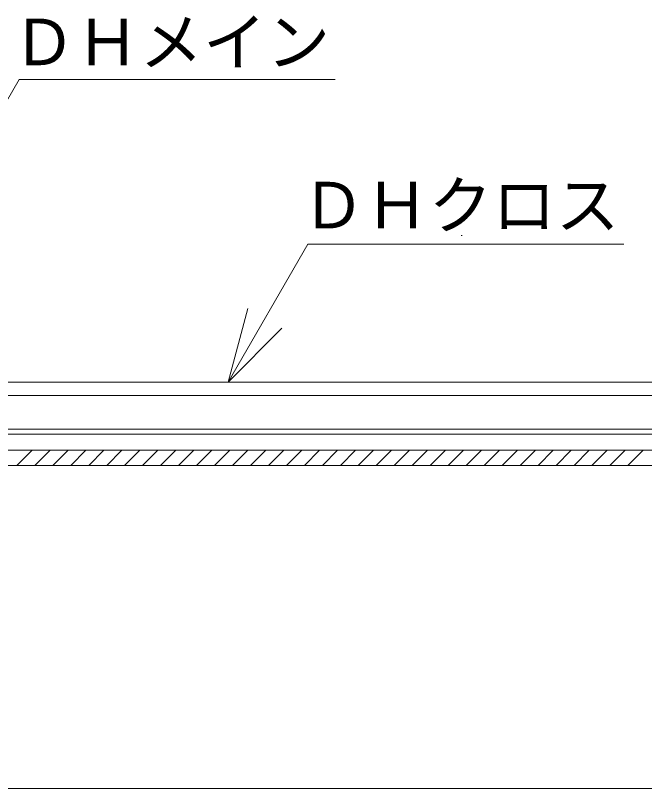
# Model space of a CAD drawing. Units: millimetres at full size, sheet at 1:20; details may follow other scales. Extents: x -4155 to 4045, y -2866 to 2834.
# Drawn here: x 154 to 649, y -2338 to -1730 of the extents above; entities that cross this region are included whole.
import ezdxf
from ezdxf.enums import TextEntityAlignment as Align

# ---------------------------------------------------------------- set-up
doc = ezdxf.new("R2010")
doc.units = ezdxf.units.MM
doc.header["$LTSCALE"] = 20
for name, color, linetype, lineweight in [('1-0_断面', 7, 'Continuous', 9), ('1-1_寸法', 7, 'Continuous', 9), ('1-2_文字', 7, 'Continuous', 9)]:
    doc.layers.add(name, color=color, linetype=linetype, lineweight=lineweight)
doc.styles.add('ＭＳ ゴシック', font='')
doc.styles.get('ＭＳ ゴシック').set_extended_font_data('MS Gothic')

msp = doc.modelspace()

# ---------------------------------------------------------------- linework, layer by layer
at = {"layer": '1-0_断面'}
for p, q in [((-175.46, -2018.09), (1495.74, -2018.09)), ((-175.46, -2028.69), (1495.74, -2028.69)), ((3865.94, -2055.09), (-175.46, -2055.09)), ((3865.94, -2059.09), (-175.46, -2059.09)), ((3865.94, -2071.59), (-175.46, -2071.59)), ((155.54, -2083.59), (167.54, -2071.59)), ((169.69, -2083.59), (181.69, -2071.59)), ((183.83, -2083.59), (195.83, -2071.59)), ((197.97, -2083.59), (209.97, -2071.59)), ((212.11, -2083.59), (224.11, -2071.59)), ((226.25, -2083.59), (238.25, -2071.59)), ((240.4, -2083.59), (252.4, -2071.59)), ((254.54, -2083.59), (266.54, -2071.59)), ((268.68, -2083.59), (280.68, -2071.59)), ((282.82, -2083.59), (294.82, -2071.59)), ((296.97, -2083.59), (308.97, -2071.59)), ((311.11, -2083.59), (323.11, -2071.59)), ((325.25, -2083.59), (337.25, -2071.59)), ((339.39, -2083.59), (351.39, -2071.59)), ((353.53, -2083.59), (365.53, -2071.59)), ((367.68, -2083.59), (379.68, -2071.59)), ((381.82, -2083.59), (393.82, -2071.59)), ((395.96, -2083.59), (407.96, -2071.59)), ((410.1, -2083.59), (422.1, -2071.59)), ((424.24, -2083.59), (436.24, -2071.59)), ((438.39, -2083.59), (450.39, -2071.59)), ((452.53, -2083.59), (464.53, -2071.59)), ((466.67, -2083.59), (478.67, -2071.59)), ((480.81, -2083.59), (492.81, -2071.59)), ((494.95, -2083.59), (506.95, -2071.59)), ((509.1, -2083.59), (521.1, -2071.59)), ((523.24, -2083.59), (535.24, -2071.59)), ((537.38, -2083.59), (549.38, -2071.59)), ((551.52, -2083.59), (563.52, -2071.59)), ((565.67, -2083.59), (577.67, -2071.59)), ((579.81, -2083.59), (591.81, -2071.59)), ((593.95, -2083.59), (605.95, -2071.59)), ((608.09, -2083.59), (620.09, -2071.59)), ((622.23, -2083.59), (634.23, -2071.59)), ((636.38, -2083.59), (648.38, -2071.59)), ((3865.94, -2083.59), (-175.46, -2083.59))]:
    msp.add_line(p, q, dxfattribs=at)
at = {"layer": '1-1_寸法'}
msp.add_lwpolyline([(15.01, -2337.73), (1815.01, -2337.73), (1815.01, -2095.03)], dxfattribs=at)
at = {"layer": '1-2_文字'}
for p, q in [((157.34, -1780.22), (406.01, -1780.22)), ((505.06, -1902.8), (505.93, -1902.8)), ((384.41, -1909.56), (321.75, -2018.09)), ((384.41, -1909.56), (633.08, -1909.56)), ((321.75, -2018.09), (337.28, -1960.14)), ((321.75, -2018.09), (364.18, -1975.67))]:
    msp.add_line(p, q, dxfattribs=at)
msp.add_lwpolyline([(157.34, -1780.22), (20.01, -2018.09), (62.43, -1975.67)], dxfattribs=at)

# ---------------------------------------------------------------- texts
at = {"layer": '1-2_文字', "style": 'ＭＳ ゴシック'}
for s, p in [('ＤＨメイン', (151.97, -1779.97)), ('ＤＨクロス', (379.61, -1908.32))]:
    msp.add_text(s, height=36.66, dxfattribs=at).set_placement(p, align=Align.BOTTOM_LEFT)

doc.saveas('drawing.dxf')
